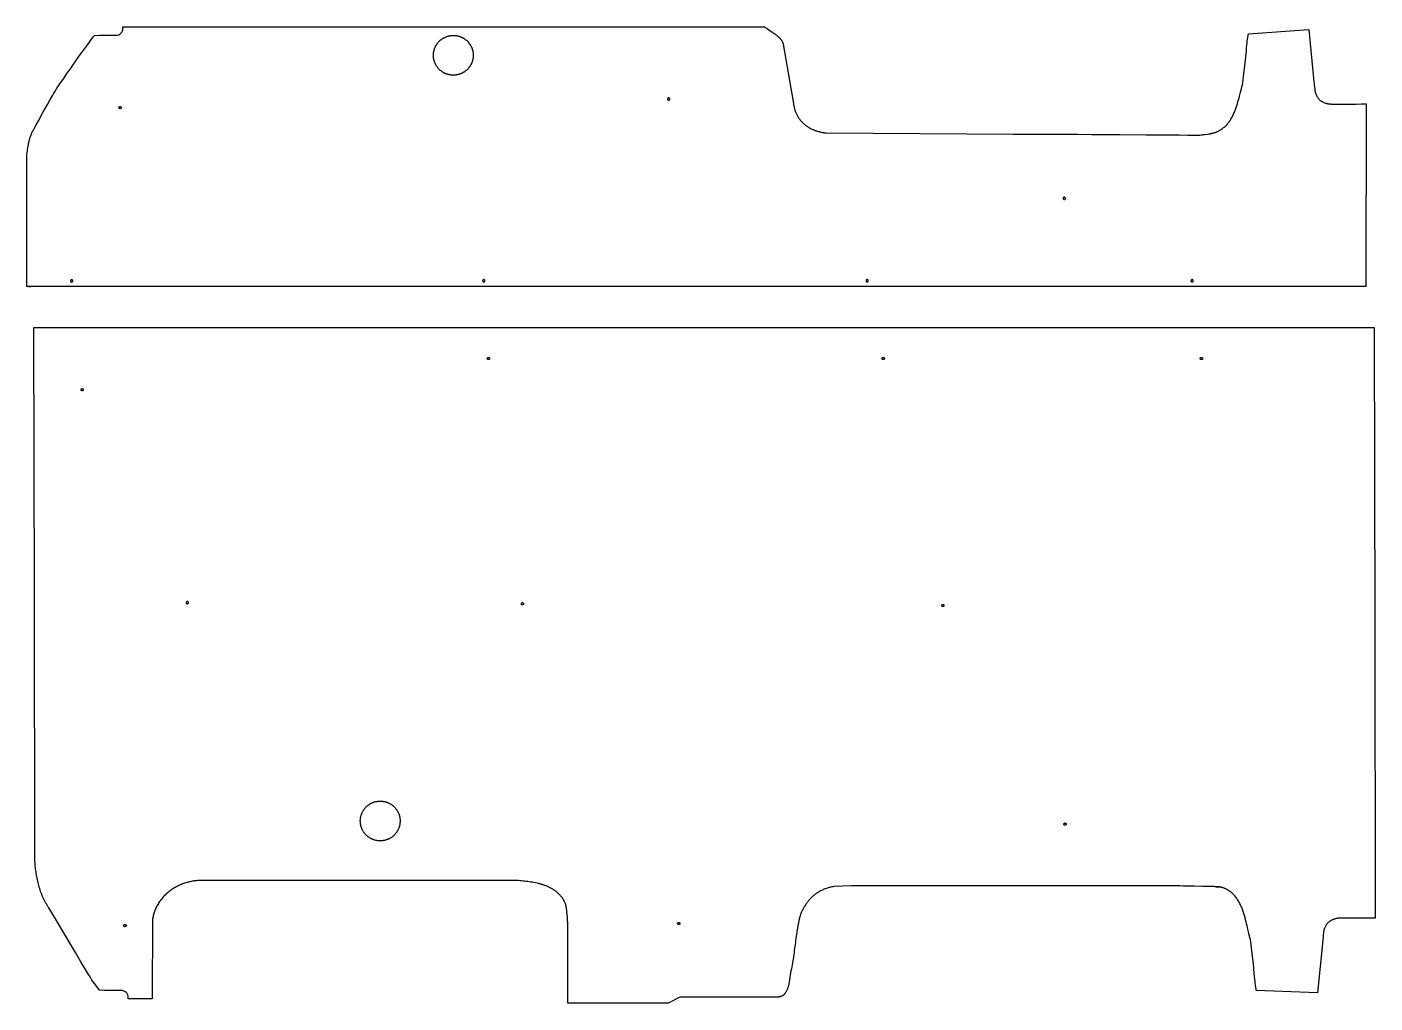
# Model space of a CAD drawing. Extents: x 0 to 7798, y -6966 to 7.
# Drawn here: x 0 to 2373, y -5004 to -3285 of the extents above; entities that cross this region are included whole.
import ezdxf

# ---------------------------------------------------------------- set-up
doc = ezdxf.new("R2010")
doc.units = 0
doc.layers.add('Default_Layer', color=1, linetype='CONTINUOUS')

msp = doc.modelspace()

# ---------------------------------------------------------------- linework, layer by layer
at = {"layer": 'Default_Layer'}
for points in [[(168.8, -3285.2), (1298.6, -3285.2), (1299.7, -3286), (1300.9, -3286.9), (1302.1, -3287.7), (1303.3, -3288.6), (1305.9, -3290.3), (1308.5, -3292), (1311.2, -3293.8), (1312.5, -3294.6), (1313.8, -3295.5), (1315.2, -3296.5), (1316.5, -3297.4), (1317.7, -3298.4), (1319, -3299.3), (1320.2, -3300.3), (1321.4, -3301.3), (1322.6, -3302.4), (1323.7, -3303.4), (1324.7, -3304.5), (1325.2, -3305.1), (1325.7, -3305.7), (1326.2, -3306.2), (1326.7, -3306.8), (1327.1, -3307.4), (1327.6, -3308), (1328, -3308.6), (1328.4, -3309.2), (1328.8, -3309.8), (1329.1, -3310.5), (1329.5, -3311.1), (1329.8, -3311.7), (1330.1, -3312.4), (1330.4, -3313.1), (1330.7, -3313.7), (1330.9, -3314.4), (1331.1, -3315.1), (1331.3, -3315.8), (1331.5, -3316.6), (1331.6, -3317.3), (1331.8, -3318), (1331.9, -3318.8), (1340.1, -3365.9), (1349.4, -3419.9), (1349.6, -3421.5), (1349.8, -3423), (1350.1, -3424.3), (1350.3, -3425.6), (1350.6, -3427), (1350.9, -3428.3), (1351.3, -3429.7), (1351.7, -3431), (1352.1, -3432.2), (1352.5, -3433.5), (1352.9, -3434.7), (1353.4, -3435.9), (1353.9, -3437.2), (1354.5, -3438.4), (1355, -3439.5), (1355.6, -3440.7), (1356.2, -3441.8), (1356.9, -3442.9), (1357.5, -3444), (1358.2, -3445.1), (1358.9, -3446.1), (1359.6, -3447.1), (1360.4, -3448.1), (1361.1, -3449.1), (1361.9, -3450.1), (1362.7, -3451), (1363.5, -3451.9), (1364.4, -3452.8), (1365.3, -3453.7), (1366.2, -3454.6), (1367.1, -3455.4), (1368, -3456.2), (1369, -3457), (1369.9, -3457.8), (1370.9, -3458.6), (1371.9, -3459.3), (1373, -3460), (1374, -3460.7), (1375.1, -3461.4), (1376.1, -3462.1), (1377.2, -3462.7), (1378.3, -3463.3), (1379.4, -3463.9), (1380.5, -3464.5), (1381.7, -3465), (1382.8, -3465.5), (1384, -3466), (1385.1, -3466.5), (1386.3, -3467), (1387.5, -3467.4), (1388.8, -3467.9), (1390, -3468.3), (1391.3, -3468.7), (1392.5, -3469.1), (1393.8, -3469.4), (1395, -3469.7), (1396.6, -3470.1), (1398.2, -3470.5), (1399.7, -3470.8), (1401.3, -3471.1), (1402.6, -3471.3), (1404, -3471.5), (1405.3, -3471.7), (1406.6, -3471.8), (1406.6, -3471.8), (1736.1, -3473.8), (1756, -3473.8), (1777.6, -3473.8), (1800.6, -3473.9), (1824.6, -3474.1), (1849.3, -3474.2), (1874.2, -3474.4), (1923.7, -3474.7), (1970.3, -3475.1), (2011.1, -3475.4), (2028.5, -3475.4), (2043.4, -3475.5), (2055.5, -3475.5), (2060.4, -3475.5), (2064.4, -3475.5), (2066.7, -3475.3), (2069, -3475), (2071.3, -3474.7), (2073.6, -3474.4), (2078.1, -3473.8), (2080.4, -3473.5), (2082.7, -3473.2), (2083.6, -3473), (2084.6, -3472.8), (2085.5, -3472.6), (2086.5, -3472.4), (2087.4, -3472.2), (2088.3, -3471.9), (2089.2, -3471.7), (2090, -3471.4), (2090.9, -3471.1), (2091.8, -3470.8), (2092.6, -3470.5), (2093.4, -3470.2), (2094.3, -3469.9), (2095.1, -3469.5), (2095.9, -3469.2), (2096.7, -3468.8), (2097.4, -3468.4), (2098.2, -3468), (2098.9, -3467.6), (2099.7, -3467.2), (2101.1, -3466.3), (2102.6, -3465.4), (2103.9, -3464.5), (2105.3, -3463.5), (2106.5, -3462.5), (2107.8, -3461.4), (2109, -3460.3), (2110.2, -3459.1), (2111.3, -3458), (2112.4, -3456.8), (2113.5, -3455.5), (2114.5, -3454.2), (2115.5, -3452.9), (2116.5, -3451.6), (2117.5, -3450.2), (2118.4, -3448.8), (2119.3, -3447.4), (2120.1, -3446), (2121, -3444.5), (2121.8, -3443), (2122.5, -3441.5), (2123.3, -3440), (2124, -3438.4), (2124.7, -3436.9), (2125.4, -3435.3), (2126.1, -3433.7), (2126.7, -3432.1), (2127.3, -3430.4), (2128, -3428.8), (2128.5, -3427.1), (2129.1, -3425.5), (2129.7, -3423.8), (2130.2, -3422.1), (2130.7, -3420.5), (2131.7, -3417.1), (2132.7, -3413.7), (2133.6, -3410.3), (2134.5, -3406.9), (2136.2, -3400.2), (2137.9, -3393.6), (2138.7, -3390.4), (2139.6, -3387.3), (2139.6, -3387.3), (2139.7, -3387.3), (2140.2, -3383), (2141.5, -3372.7), (2144.6, -3348.3), (2145.1, -3343.3), (2145.5, -3338), (2146.5, -3327.2), (2146.9, -3322.1), (2147.4, -3317.5), (2147.8, -3313.4), (2148.1, -3310), (2148.6, -3306.8), (2149, -3303.6), (2149.5, -3300.3), (2150.1, -3297.1), (2256.5, -3289.7), (2265.4, -3381.9), (2265.7, -3384.2), (2265.9, -3386.8), (2266.5, -3392.1), (2266.7, -3394.5), (2267, -3396.6), (2267.2, -3398.3), (2267.3, -3399), (2267.4, -3399.4), (2267.6, -3400.3), (2267.9, -3401), (2268.2, -3401.8), (2268.6, -3402.6), (2269.2, -3404.1), (2269.6, -3404.9), (2269.9, -3405.7), (2270.3, -3406.6), (2270.7, -3407.4), (2271.2, -3408.3), (2271.7, -3409.1), (2272.2, -3409.8), (2272.7, -3410.6), (2273.3, -3411.3), (2273.9, -3412), (2274.6, -3412.7), (2275.2, -3413.3), (2275.9, -3413.9), (2276.6, -3414.5), (2277.4, -3415.1), (2278.1, -3415.6), (2278.9, -3416.1), (2279.7, -3416.6), (2280.5, -3417), (2281.3, -3417.5), (2282.1, -3417.9), (2283, -3418.2), (2283.8, -3418.6), (2284.7, -3418.9), (2285.6, -3419.2), (2286.4, -3419.5), (2287.3, -3419.7), (2288.2, -3419.9), (2289.1, -3420.1), (2290, -3420.3), (2290.8, -3420.5), (2291.7, -3420.6), (2292.6, -3420.7), (2293.4, -3420.8), (2294.4, -3420.8), (2295.5, -3420.9), (2298.1, -3421), (2301.1, -3421.1), (2304.5, -3421.1), (2308.2, -3421.1), (2312.2, -3421.1), (2321, -3421.1), (2330.3, -3421), (2339.8, -3420.9), (2349, -3420.8), (2357.6, -3420.8), (2357, -3742.4), (1883.6, -3742.4), (1410.3, -3742.4), (936.9, -3742.4), (463.5, -3742.4), (0, -3742.4), (0, -3730.4), (0, -3509.5), (0.4, -3506.7), (0.7, -3503.8), (1.1, -3500.9), (1.5, -3498), (2, -3495.1), (2.5, -3492.3), (2.8, -3490.8), (3.1, -3489.4), (3.4, -3488), (3.8, -3486.6), (4.1, -3485.1), (4.5, -3483.7), (4.9, -3482.3), (5.3, -3480.9), (5.7, -3479.5), (6.2, -3478.2), (6.6, -3476.8), (7.2, -3475.4), (7.7, -3474.1), (8.2, -3472.7), (8.8, -3471.4), (9.4, -3470.1), (10.1, -3468.8), (10.8, -3467.5), (11.5, -3466.2), (12.2, -3464.9), (16.2, -3457.7), (20.2, -3450.5), (28.1, -3436), (32.1, -3428.7), (36, -3421.5), (40.1, -3414.3), (44.1, -3407.1), (45.3, -3405.1), (46.7, -3402.8), (48.3, -3400.3), (50.1, -3397.4), (52.2, -3394.3), (54.4, -3390.9), (56.8, -3387.4), (59.3, -3383.7), (64.7, -3375.7), (70.4, -3367.4), (76.4, -3358.8), (82.5, -3350.1), (88.6, -3341.5), (94.5, -3333.2), (100.1, -3325.4), (105.2, -3318.2), (109.8, -3311.9), (113.6, -3306.7), (116.6, -3302.7), (117.7, -3301.2), (118.6, -3300.1), (127.4, -3299.8), (159.2, -3299.6, 0.414214), (168.8, -3285.2)], [(166, -3427.2, -0.414214), (164, -3429.2, -0.414214), (162, -3427.2, -0.414214), (164, -3425.2, -0.414214), (166, -3427.2)], [(198, -4996.6), (178, -4996.6, 0.414214), (168.3, -4982.2), (136.6, -4981.9), (127.8, -4981.6), (126.9, -4980.5), (125.8, -4979.1), (122.8, -4975.1), (118.9, -4969.8), (114.4, -4963.5), (112.4, -4960.4), (109.8, -4956.2), (106.7, -4951), (103.2, -4945.1), (94.9, -4931.2), (85.4, -4915.3), (65.2, -4881.3), (55.5, -4864.8), (46.6, -4849.9), (38.5, -4836.3), (37.7, -4835.2), (37, -4834.1), (36.2, -4832.9), (35.5, -4831.8), (34.8, -4830.6), (34.1, -4829.5), (33.4, -4828.3), (32.8, -4827.1), (32.1, -4826), (31.5, -4824.8), (30.9, -4823.6), (30.3, -4822.4), (29.1, -4820), (28, -4817.5), (26.9, -4815.1), (25.9, -4812.6), (25, -4810.1), (24.1, -4807.6), (23.2, -4805), (22.4, -4802.5), (21.6, -4799.9), (20.9, -4797.3), (20.2, -4794.7), (19.5, -4792.1), (18.9, -4789.5), (18.4, -4786.8), (17.8, -4784.2), (17.3, -4781.5), (16.9, -4778.9), (16.4, -4776.2), (16, -4773.5), (15.7, -4770.9), (15.3, -4768.2), (15, -4765.5), (14.7, -4762.9), (14.5, -4760.2), (14.2, -4757.5), (14, -4754.9), (13.2, -4284.6), (12.3, -3814.4), (484.2, -3814.4), (956.1, -3814.4), (1428, -3814.4), (1899.9, -3814.4), (2371.7, -3814.4), (2372.4, -4334.7), (2373, -4854.8), (2364.4, -4854.7), (2355.2, -4854.6), (2345.7, -4854.6), (2336.4, -4854.5), (2327.7, -4854.4), (2323.6, -4854.4), (2319.9, -4854.4), (2316.5, -4854.5), (2313.5, -4854.5), (2310.9, -4854.6), (2309.8, -4854.7), (2308.9, -4854.8), (2308, -4854.8), (2307.1, -4854.9), (2306.3, -4855.1), (2305.4, -4855.2), (2304.5, -4855.4), (2303.6, -4855.6), (2302.8, -4855.8), (2301.9, -4856.1), (2301, -4856.3), (2300.1, -4856.6), (2299.3, -4857), (2298.4, -4857.3), (2297.6, -4857.7), (2296.8, -4858.1), (2295.9, -4858.5), (2295.1, -4859), (2294.3, -4859.4), (2293.6, -4859.9), (2292.8, -4860.5), (2292.1, -4861), (2291.4, -4861.6), (2290.7, -4862.2), (2290, -4862.9), (2289.4, -4863.5), (2288.8, -4864.2), (2288.2, -4864.9), (2287.6, -4865.7), (2287.1, -4866.5), (2286.6, -4867.3), (2286.2, -4868.1), (2285.7, -4869), (2285.4, -4869.9), (2285, -4870.6), (2284.7, -4871.4), (2284, -4872.9), (2283.7, -4873.7), (2283.4, -4874.5), (2283.1, -4875.3), (2282.9, -4876.1), (2282.8, -4876.6), (2282.6, -4877.2), (2282.4, -4878.9), (2282.2, -4881.1), (2281.9, -4883.5), (2281.4, -4888.7), (2281.1, -4891.3), (2280.9, -4893.6), (2271.9, -4985.8), (2164, -4982.2), (2163.5, -4979), (2163, -4975.8), (2162.5, -4972.5), (2162.1, -4969.3), (2161.7, -4966), (2161.3, -4961.9), (2160.9, -4957.2), (2160.4, -4952.1), (2159.5, -4941.3), (2159, -4936), (2158.6, -4931.1), (2155.5, -4906.7), (2154.2, -4896.3), (2153.6, -4892), (2153.6, -4892), (2153.5, -4892), (2152.7, -4888.9), (2151.9, -4885.6), (2151.1, -4882.3), (2150.3, -4878.8), (2148.6, -4871.8), (2147.8, -4868.2), (2146.9, -4864.6), (2146.1, -4861), (2145.1, -4857.3), (2144.1, -4853.7), (2143.6, -4851.9), (2143.1, -4850.1), (2142.5, -4848.3), (2142, -4846.5), (2141.4, -4844.7), (2140.8, -4843), (2140.2, -4841.2), (2139.5, -4839.5), (2138.9, -4837.7), (2138.2, -4836), (2137.5, -4834.4), (2136.8, -4832.7), (2136, -4831), (2135.2, -4829.4), (2134.4, -4827.8), (2133.6, -4826.3), (2132.7, -4824.7), (2131.8, -4823.2), (2130.9, -4821.7), (2129.9, -4820.3), (2128.9, -4818.9), (2127.9, -4817.5), (2126.8, -4816.1), (2125.7, -4814.8), (2124.5, -4813.6), (2123.4, -4812.3), (2122.1, -4811.2), (2121.5, -4810.6), (2120.9, -4810), (2120.2, -4809.5), (2119.6, -4808.9), (2118.9, -4808.4), (2118.2, -4807.9), (2117.6, -4807.4), (2116.9, -4806.9), (2116.2, -4806.4), (2115.4, -4805.9), (2114.7, -4805.5), (2114, -4805), (2113.2, -4804.6), (2112.4, -4804.2), (2111.7, -4803.8), (2110.9, -4803.4), (2110.1, -4803), (2109.3, -4802.7), (2108.4, -4802.3), (2107.6, -4802), (2106.8, -4801.7), (2105.9, -4801.4), (2105, -4801.1), (2104.1, -4800.8), (2103.2, -4800.6), (2102.3, -4800.3), (2101.4, -4800.1), (2100.5, -4799.9), (2099.5, -4799.7), (2098.5, -4799.5), (2097.5, -4799.4), (2096.5, -4799.3), (2095.4, -4799.3), (2094.3, -4799.2), (2092, -4799.2), (2089.9, -4799.1), (2087.8, -4799.1), (2085.7, -4799.1), (2083.6, -4799.1), (2081.7, -4799.1), (2079.8, -4799), (2078.9, -4799), (2078, -4798.9), (2073.9, -4798.9), (2069.7, -4798.8), (2054.4, -4798.4), (2041.8, -4798.1), (2035.4, -4798), (2029.1, -4797.9), (2021.7, -4797.8), (2014.2, -4797.7), (2014.1, -4797.7), (1759.7, -4797.7), (1451.5, -4797.7), (1419.9, -4799.1), (1418.3, -4799.4), (1416.6, -4799.7), (1415, -4800), (1413.4, -4800.4), (1411.9, -4800.8), (1410.3, -4801.2), (1408.8, -4801.7), (1407.3, -4802.2), (1405.8, -4802.7), (1404.3, -4803.2), (1402.8, -4803.8), (1401.4, -4804.5), (1399.9, -4805.1), (1398.5, -4805.8), (1397.1, -4806.5), (1395.8, -4807.2), (1394.4, -4808), (1393.1, -4808.8), (1391.8, -4809.6), (1390.5, -4810.5), (1389.2, -4811.4), (1388, -4812.3), (1386.7, -4813.2), (1385.5, -4814.2), (1384.4, -4815.1), (1383.2, -4816.1), (1382.1, -4817.2), (1380.9, -4818.2), (1379.9, -4819.3), (1378.8, -4820.4), (1377.7, -4821.5), (1376.7, -4822.7), (1375.7, -4823.8), (1374.7, -4825), (1373.8, -4826.2), (1372.8, -4827.5), (1371.9, -4828.7), (1371, -4830), (1370.2, -4831.3), (1369.4, -4832.6), (1368.5, -4833.9), (1367.8, -4835.2), (1367, -4836.6), (1366.3, -4838), (1365.6, -4839.3), (1364.9, -4840.8), (1364.2, -4842.2), (1363.6, -4843.6), (1363, -4845.1), (1362.4, -4846.5), (1361.9, -4848), (1361.3, -4849.5), (1360.8, -4851), (1360.4, -4852.5), (1359.9, -4854), (1359.5, -4855.6), (1359.1, -4857.1), (1358.8, -4858.7), (1358.5, -4860.2), (1358.2, -4861.8), (1357.9, -4863.4), (1357.6, -4865), (1357.4, -4866.6), (1357.2, -4868.2), (1353.4, -4890.4), (1353, -4894), (1352.6, -4897.5), (1352.1, -4901.1), (1351.7, -4904.7), (1351.2, -4908.2), (1350.7, -4911.8), (1350.2, -4915.4), (1349.7, -4918.9), (1349.2, -4922.5), (1348.6, -4926), (1348, -4929.6), (1347.5, -4933.1), (1346.9, -4936.6), (1346.2, -4940.2), (1345.6, -4943.7), (1344.9, -4947.2), (1342.4, -4962.3), (1342.1, -4964.5), (1341.8, -4966.8), (1341.6, -4968), (1341.3, -4969.2), (1341.1, -4970.5), (1340.8, -4971.7), (1340.5, -4973), (1340.2, -4974.2), (1339.9, -4975.5), (1339.5, -4976.7), (1339.1, -4978), (1338.6, -4979.2), (1338.2, -4980.4), (1337.6, -4981.5), (1337.1, -4982.7), (1336.5, -4983.8), (1335.9, -4984.9), (1335.5, -4985.4), (1335.2, -4985.9), (1334.8, -4986.4), (1334.4, -4986.9), (1334.1, -4987.4), (1333.7, -4987.9), (1333.3, -4988.3), (1332.8, -4988.8), (1332.4, -4989.2), (1332, -4989.6), (1331.5, -4990), (1331, -4990.4), (1330.5, -4990.7), (1330, -4991.1), (1329.5, -4991.4), (1329, -4991.7), (1328.4, -4992), (1327.9, -4992.2), (1327.3, -4992.5), (1326.7, -4992.7), (1326.1, -4992.9), (1325.5, -4993.1), (1324.8, -4993.3), (1324.2, -4993.4), (1323.5, -4993.5), (1322.8, -4993.6), (1149.3, -4993.6), (1128.9, -5004.1), (952.2, -5004.1), (952.2, -4911.1), (952.2, -4864.3), (952, -4862.9), (951.9, -4861.5), (951.7, -4860.1), (951.6, -4858.7), (951.3, -4855.9), (951.2, -4853.1), (950.8, -4847.4), (950.6, -4844.6), (950.5, -4843.2), (950.4, -4841.8), (950.2, -4840.4), (950, -4839), (949.8, -4837.7), (949.6, -4836.3), (949.3, -4834.9), (949, -4833.6), (948.7, -4832.2), (948.3, -4830.9), (947.9, -4829.6), (947.4, -4828.2), (946.9, -4826.9), (946.4, -4825.7), (945.8, -4824.4), (945.1, -4823.1), (944.7, -4822.5), (944.3, -4821.9), (944, -4821.3), (943.5, -4820.7), (942.7, -4819.5), (941.9, -4818.4), (941, -4817.3), (940.1, -4816.2), (939.2, -4815.1), (938.3, -4814.1), (937.4, -4813.1), (936.4, -4812.1), (935.4, -4811.2), (934.4, -4810.3), (933.4, -4809.4), (932.3, -4808.5), (931.3, -4807.7), (930.2, -4806.9), (929.1, -4806.1), (928, -4805.3), (926.9, -4804.6), (925.8, -4803.8), (924.6, -4803.1), (923.4, -4802.5), (922.3, -4801.8), (921.1, -4801.2), (919.9, -4800.6), (918.7, -4800), (917.4, -4799.4), (916.2, -4798.9), (914.9, -4798.3), (913.7, -4797.8), (912.4, -4797.3), (911.1, -4796.8), (909.8, -4796.4), (908.5, -4795.9), (907.2, -4795.5), (905.9, -4795.1), (904.6, -4794.7), (903.3, -4794.3), (901.9, -4794), (900.6, -4793.6), (897.9, -4793), (895.2, -4792.4), (892.5, -4791.8), (889.7, -4791.4), (887, -4790.9), (884.2, -4790.5), (881.5, -4790.1), (878.7, -4789.8), (876, -4789.5), (873.3, -4789.2), (870.6, -4788.9), (867.9, -4788.7), (865.2, -4788.5), (865.2, -4788.5), (312.1, -4788.3), (310.2, -4788.2), (308.2, -4788.2), (306.3, -4788.2), (304.3, -4788.2), (302.4, -4788.3), (300.4, -4788.4), (298.5, -4788.6), (296.5, -4788.8), (294.6, -4789), (292.7, -4789.3), (290.7, -4789.7), (288.8, -4790), (286.9, -4790.4), (285, -4790.9), (283.1, -4791.4), (281.3, -4791.9), (279.4, -4792.4), (277.5, -4793), (275.7, -4793.7), (273.9, -4794.4), (272.1, -4795.1), (270.3, -4795.8), (268.5, -4796.6), (266.8, -4797.4), (265, -4798.3), (263.3, -4799.2), (261.6, -4800.1), (259.9, -4801), (258.3, -4802), (256.7, -4803.1), (255, -4804.1), (253.5, -4805.2), (251.9, -4806.4), (250.4, -4807.5), (248.9, -4808.7), (247.4, -4809.9), (246, -4811.2), (244.6, -4812.5), (243.2, -4813.8), (241.8, -4815.2), (240.5, -4816.5), (239.2, -4818), (238, -4819.4), (236.8, -4820.9), (235.6, -4822.4), (234.5, -4823.9), (233.4, -4825.5), (232.3, -4827.1), (231.3, -4828.7), (230.3, -4830.3), (229.3, -4832), (228.4, -4833.7), (227.6, -4835.4), (226.8, -4837.2), (226, -4838.9), (225.3, -4840.7), (224.6, -4842.6), (224, -4844.4), (223.4, -4846.3), (222.8, -4848.2), (222.4, -4850.1), (221.9, -4852.1), (221.6, -4854), (221.2, -4856), (220.3, -4996.6), (198, -4996.6)]]:
    msp.add_lwpolyline(points, format="xyb", close=True, dxfattribs=at)
for points in [[(785.5, -3335.1), (785.5, -3336), (785.5, -3336.9), (785.4, -3337.8), (785.3, -3338.7), (785.2, -3339.6), (785.1, -3340.5), (785, -3341.3), (784.8, -3342.2), (784.6, -3343), (784.4, -3343.9), (784.2, -3344.7), (783.9, -3345.5), (783.7, -3346.4), (783.4, -3347.2), (783.1, -3348), (782.8, -3348.8), (782.4, -3349.5), (782.1, -3350.3), (781.7, -3351.1), (781.3, -3351.8), (780.9, -3352.6), (780.4, -3353.3), (780, -3354), (779.5, -3354.7), (779, -3355.4), (778.5, -3356.1), (778, -3356.7), (777.5, -3357.4), (777, -3358), (776.4, -3358.7), (775.8, -3359.3), (775.3, -3359.9), (774.7, -3360.5), (774, -3361), (773.4, -3361.6), (772.8, -3362.1), (772.1, -3362.7), (771.4, -3363.2), (770.8, -3363.7), (770.1, -3364.2), (769.4, -3364.6), (768.7, -3365.1), (767.9, -3365.5), (767.2, -3365.9), (766.4, -3366.3), (765.7, -3366.7), (764.9, -3367), (764.1, -3367.4), (763.3, -3367.7), (762.5, -3368), (761.7, -3368.3), (760.9, -3368.6), (760.1, -3368.8), (759.2, -3369), (758.4, -3369.2), (757.6, -3369.4), (756.7, -3369.6), (755.8, -3369.7), (755, -3369.9), (754.1, -3370), (753.2, -3370), (752.3, -3370.1), (751.4, -3370.1), (750.5, -3370.1), (749.6, -3370.1), (748.7, -3370.1), (747.8, -3370), (746.9, -3370), (746, -3369.9), (745.2, -3369.7), (744.3, -3369.6), (743.4, -3369.4), (742.6, -3369.2), (741.8, -3369), (740.9, -3368.8), (740.1, -3368.6), (739.3, -3368.3), (738.5, -3368), (737.7, -3367.7), (736.9, -3367.4), (736.1, -3367), (735.3, -3366.7), (734.6, -3366.3), (733.8, -3365.9), (733.1, -3365.5), (732.4, -3365.1), (731.6, -3364.6), (730.9, -3364.2), (730.2, -3363.7), (729.6, -3363.2), (728.9, -3362.7), (728.2, -3362.1), (727.6, -3361.6), (727, -3361), (726.4, -3360.5), (725.8, -3359.9), (725.2, -3359.3), (724.6, -3358.7), (724, -3358), (723.5, -3357.4), (723, -3356.7), (722.5, -3356.1), (722, -3355.4), (721.5, -3354.7), (721, -3354), (720.6, -3353.3), (720.1, -3352.6), (719.7, -3351.8), (719.3, -3351.1), (719, -3350.3), (718.6, -3349.5), (718.3, -3348.8), (717.9, -3348), (717.6, -3347.2), (717.3, -3346.4), (717.1, -3345.5), (716.8, -3344.7), (716.6, -3343.9), (716.4, -3343), (716.2, -3342.2), (716, -3341.3), (715.9, -3340.5), (715.8, -3339.6), (715.7, -3338.7), (715.6, -3337.8), (715.5, -3336.9), (715.5, -3336), (715.5, -3335.1), (715.5, -3334.2), (715.5, -3333.3), (715.6, -3332.4), (715.7, -3331.6), (715.8, -3330.7), (715.9, -3329.8), (716, -3328.9), (716.2, -3328.1), (716.4, -3327.2), (716.6, -3326.4), (716.8, -3325.6), (717.1, -3324.7), (717.3, -3323.9), (717.6, -3323.1), (717.9, -3322.3), (718.3, -3321.5), (718.6, -3320.7), (719, -3320), (719.3, -3319.2), (719.7, -3318.5), (720.1, -3317.7), (720.6, -3317), (721, -3316.3), (721.5, -3315.6), (722, -3314.9), (722.5, -3314.2), (723, -3313.5), (723.5, -3312.9), (724, -3312.2), (724.6, -3311.6), (725.2, -3311), (725.8, -3310.4), (726.4, -3309.8), (727, -3309.2), (727.6, -3308.7), (728.2, -3308.1), (728.9, -3307.6), (729.6, -3307.1), (730.2, -3306.6), (730.9, -3306.1), (731.6, -3305.7), (732.4, -3305.2), (733.1, -3304.8), (733.8, -3304.4), (734.6, -3304), (735.3, -3303.6), (736.1, -3303.2), (736.9, -3302.9), (737.7, -3302.6), (738.5, -3302.3), (739.3, -3302), (740.1, -3301.7), (740.9, -3301.5), (741.8, -3301.2), (742.6, -3301), (743.4, -3300.8), (744.3, -3300.7), (745.2, -3300.5), (746, -3300.4), (746.9, -3300.3), (747.8, -3300.2), (748.7, -3300.2), (749.6, -3300.1), (750.5, -3300.1), (751.4, -3300.1), (752.3, -3300.2), (753.2, -3300.2), (754.1, -3300.3), (755, -3300.4), (755.8, -3300.5), (756.7, -3300.7), (757.6, -3300.8), (758.4, -3301), (759.2, -3301.2), (760.1, -3301.5), (760.9, -3301.7), (761.7, -3302), (762.5, -3302.3), (763.3, -3302.6), (764.1, -3302.9), (764.9, -3303.2), (765.7, -3303.6), (766.4, -3304), (767.2, -3304.4), (767.9, -3304.8), (768.7, -3305.2), (769.4, -3305.7), (770.1, -3306.1), (770.8, -3306.6), (771.4, -3307.1), (772.1, -3307.6), (772.8, -3308.1), (773.4, -3308.7), (774, -3309.2), (774.7, -3309.8), (775.3, -3310.4), (775.8, -3311), (776.4, -3311.6), (777, -3312.2), (777.5, -3312.9), (778, -3313.5), (778.5, -3314.2), (779, -3314.9), (779.5, -3315.6), (780, -3316.3), (780.4, -3317), (780.9, -3317.7), (781.3, -3318.5), (781.7, -3319.2), (782.1, -3320), (782.4, -3320.7), (782.8, -3321.5), (783.1, -3322.3), (783.4, -3323.1), (783.7, -3323.9), (783.9, -3324.7), (784.2, -3325.6), (784.4, -3326.4), (784.6, -3327.2), (784.8, -3328.1), (785, -3328.9), (785.1, -3329.8), (785.2, -3330.7), (785.3, -3331.6), (785.4, -3332.4), (785.5, -3333.3), (785.5, -3334.2), (785.5, -3335.1)], [(1127.5, -3412.2), (1127.5, -3412.4), (1127.5, -3412.6), (1127.6, -3412.8), (1127.7, -3413), (1127.7, -3413.2), (1127.8, -3413.3), (1128, -3413.5), (1128.1, -3413.6), (1128.2, -3413.7), (1128.4, -3413.9), (1128.5, -3414), (1128.7, -3414), (1128.9, -3414.1), (1129.1, -3414.2), (1129.3, -3414.2), (1129.5, -3414.2), (1129.7, -3414.2), (1129.9, -3414.2), (1130.1, -3414.1), (1130.3, -3414), (1130.5, -3414), (1130.6, -3413.9), (1130.8, -3413.7), (1130.9, -3413.6), (1131, -3413.5), (1131.2, -3413.3), (1131.3, -3413.2), (1131.3, -3413), (1131.4, -3412.8), (1131.5, -3412.6), (1131.5, -3412.4), (1131.5, -3412.2), (1131.5, -3412), (1131.5, -3411.8), (1131.4, -3411.6), (1131.3, -3411.4), (1131.3, -3411.2), (1131.2, -3411.1), (1131, -3410.9), (1130.9, -3410.8), (1130.8, -3410.7), (1130.6, -3410.5), (1130.5, -3410.4), (1130.3, -3410.4), (1130.1, -3410.3), (1129.9, -3410.2), (1129.7, -3410.2), (1129.5, -3410.2), (1129.3, -3410.2), (1129.1, -3410.2), (1128.9, -3410.3), (1128.7, -3410.4), (1128.5, -3410.4), (1128.4, -3410.5), (1128.2, -3410.7), (1128.1, -3410.8), (1128, -3410.9), (1127.8, -3411.1), (1127.7, -3411.2), (1127.7, -3411.4), (1127.6, -3411.6), (1127.5, -3411.8), (1127.5, -3412), (1127.5, -3412.2)], [(1824, -3587.2), (1824, -3587.4), (1824, -3587.6), (1824.1, -3587.7), (1824.1, -3587.9), (1824.2, -3588.1), (1824.3, -3588.3), (1824.4, -3588.4), (1824.6, -3588.6), (1824.7, -3588.7), (1824.9, -3588.8), (1825, -3588.9), (1825.2, -3589), (1825.4, -3589.1), (1825.6, -3589.1), (1825.8, -3589.1), (1826, -3589.2), (1826.2, -3589.1), (1826.4, -3589.1), (1826.6, -3589.1), (1826.8, -3589), (1826.9, -3588.9), (1827.1, -3588.8), (1827.3, -3588.7), (1827.4, -3588.6), (1827.5, -3588.4), (1827.6, -3588.3), (1827.7, -3588.1), (1827.8, -3587.9), (1827.9, -3587.7), (1827.9, -3587.6), (1828, -3587.4), (1828, -3587.2), (1828, -3586.9), (1827.9, -3586.7), (1827.9, -3586.6), (1827.8, -3586.4), (1827.7, -3586.2), (1827.6, -3586), (1827.5, -3585.9), (1827.4, -3585.7), (1827.3, -3585.6), (1827.1, -3585.5), (1826.9, -3585.4), (1826.8, -3585.3), (1826.6, -3585.2), (1826.4, -3585.2), (1826.2, -3585.2), (1826, -3585.2), (1825.8, -3585.2), (1825.6, -3585.2), (1825.4, -3585.2), (1825.2, -3585.3), (1825, -3585.4), (1824.9, -3585.5), (1824.7, -3585.6), (1824.6, -3585.7), (1824.4, -3585.9), (1824.3, -3586), (1824.2, -3586.2), (1824.1, -3586.4), (1824.1, -3586.6), (1824, -3586.7), (1824, -3586.9), (1824, -3587.2)], [(76.6, -3732.4), (76.6, -3732.6), (76.7, -3732.8), (76.7, -3733), (76.8, -3733.1), (76.9, -3733.3), (77, -3733.5), (77.1, -3733.6), (77.2, -3733.8), (77.4, -3733.9), (77.5, -3734), (77.7, -3734.1), (77.9, -3734.2), (78, -3734.3), (78.2, -3734.3), (78.4, -3734.4), (78.6, -3734.4), (78.8, -3734.4), (79, -3734.3), (79.2, -3734.3), (79.4, -3734.2), (79.6, -3734.1), (79.7, -3734), (79.9, -3733.9), (80, -3733.8), (80.2, -3733.6), (80.3, -3733.5), (80.4, -3733.3), (80.5, -3733.1), (80.5, -3733), (80.6, -3732.8), (80.6, -3732.6), (80.6, -3732.4), (80.6, -3732.2), (80.6, -3732), (80.5, -3731.8), (80.5, -3731.6), (80.4, -3731.4), (80.3, -3731.2), (80.2, -3731.1), (80, -3731), (79.9, -3730.8), (79.7, -3730.7), (79.6, -3730.6), (79.4, -3730.5), (79.2, -3730.5), (79, -3730.4), (78.8, -3730.4), (78.6, -3730.4), (78.4, -3730.4), (78.2, -3730.4), (78, -3730.5), (77.9, -3730.5), (77.7, -3730.6), (77.5, -3730.7), (77.4, -3730.8), (77.2, -3731), (77.1, -3731.1), (77, -3731.2), (76.9, -3731.4), (76.8, -3731.6), (76.7, -3731.8), (76.7, -3732), (76.6, -3732.2), (76.6, -3732.4)], [(802, -3732.2), (802, -3732.4), (802, -3732.6), (802.1, -3732.7), (802.1, -3732.9), (802.2, -3733.1), (802.3, -3733.3), (802.4, -3733.4), (802.6, -3733.6), (802.7, -3733.7), (802.9, -3733.8), (803, -3733.9), (803.2, -3734), (803.4, -3734.1), (803.6, -3734.1), (803.8, -3734.1), (804, -3734.2), (804.2, -3734.1), (804.4, -3734.1), (804.6, -3734.1), (804.8, -3734), (804.9, -3733.9), (805.1, -3733.8), (805.3, -3733.7), (805.4, -3733.6), (805.5, -3733.4), (805.6, -3733.3), (805.7, -3733.1), (805.8, -3732.9), (805.9, -3732.7), (805.9, -3732.6), (806, -3732.4), (806, -3732.2), (806, -3731.9), (805.9, -3731.7), (805.9, -3731.6), (805.8, -3731.4), (805.7, -3731.2), (805.6, -3731), (805.5, -3730.9), (805.4, -3730.7), (805.3, -3730.6), (805.1, -3730.5), (804.9, -3730.4), (804.8, -3730.3), (804.6, -3730.2), (804.4, -3730.2), (804.2, -3730.2), (804, -3730.2), (803.8, -3730.2), (803.6, -3730.2), (803.4, -3730.2), (803.2, -3730.3), (803, -3730.4), (802.9, -3730.5), (802.7, -3730.6), (802.6, -3730.7), (802.4, -3730.9), (802.3, -3731), (802.2, -3731.2), (802.1, -3731.4), (802.1, -3731.6), (802, -3731.7), (802, -3731.9), (802, -3732.2)], [(1477, -3732.2), (1477, -3732.4), (1477, -3732.6), (1477.1, -3732.7), (1477.1, -3732.9), (1477.2, -3733.1), (1477.3, -3733.3), (1477.4, -3733.4), (1477.6, -3733.6), (1477.7, -3733.7), (1477.9, -3733.8), (1478, -3733.9), (1478.2, -3734), (1478.4, -3734.1), (1478.6, -3734.1), (1478.8, -3734.1), (1479, -3734.2), (1479.2, -3734.1), (1479.4, -3734.1), (1479.6, -3734.1), (1479.8, -3734), (1479.9, -3733.9), (1480.1, -3733.8), (1480.3, -3733.7), (1480.4, -3733.6), (1480.5, -3733.4), (1480.6, -3733.3), (1480.7, -3733.1), (1480.8, -3732.9), (1480.9, -3732.7), (1480.9, -3732.6), (1481, -3732.4), (1481, -3732.2), (1481, -3731.9), (1480.9, -3731.7), (1480.9, -3731.6), (1480.8, -3731.4), (1480.7, -3731.2), (1480.6, -3731), (1480.5, -3730.9), (1480.4, -3730.7), (1480.3, -3730.6), (1480.1, -3730.5), (1479.9, -3730.4), (1479.8, -3730.3), (1479.6, -3730.2), (1479.4, -3730.2), (1479.2, -3730.2), (1479, -3730.2), (1478.8, -3730.2), (1478.6, -3730.2), (1478.4, -3730.2), (1478.2, -3730.3), (1478, -3730.4), (1477.9, -3730.5), (1477.7, -3730.6), (1477.6, -3730.7), (1477.4, -3730.9), (1477.3, -3731), (1477.2, -3731.2), (1477.1, -3731.4), (1477.1, -3731.6), (1477, -3731.7), (1477, -3731.9), (1477, -3732.2)], [(2049, -3732.2), (2049, -3732.4), (2049, -3732.6), (2049.1, -3732.7), (2049.1, -3732.9), (2049.2, -3733.1), (2049.3, -3733.3), (2049.4, -3733.4), (2049.6, -3733.6), (2049.7, -3733.7), (2049.9, -3733.8), (2050, -3733.9), (2050.2, -3734), (2050.4, -3734.1), (2050.6, -3734.1), (2050.8, -3734.1), (2051, -3734.2), (2051.2, -3734.1), (2051.4, -3734.1), (2051.6, -3734.1), (2051.8, -3734), (2051.9, -3733.9), (2052.1, -3733.8), (2052.3, -3733.7), (2052.4, -3733.6), (2052.5, -3733.4), (2052.6, -3733.3), (2052.7, -3733.1), (2052.8, -3732.9), (2052.9, -3732.7), (2052.9, -3732.6), (2053, -3732.4), (2053, -3732.2), (2053, -3731.9), (2052.9, -3731.7), (2052.9, -3731.6), (2052.8, -3731.4), (2052.7, -3731.2), (2052.6, -3731), (2052.5, -3730.9), (2052.4, -3730.7), (2052.3, -3730.6), (2052.1, -3730.5), (2051.9, -3730.4), (2051.8, -3730.3), (2051.6, -3730.2), (2051.4, -3730.2), (2051.2, -3730.2), (2051, -3730.2), (2050.8, -3730.2), (2050.6, -3730.2), (2050.4, -3730.2), (2050.2, -3730.3), (2050, -3730.4), (2049.9, -3730.5), (2049.7, -3730.6), (2049.6, -3730.7), (2049.4, -3730.9), (2049.3, -3731), (2049.2, -3731.2), (2049.1, -3731.4), (2049.1, -3731.6), (2049, -3731.7), (2049, -3731.9), (2049, -3732.2)], [(814.2, -3869), (814.2, -3869.2), (814.2, -3869.4), (814.2, -3869.6), (814.1, -3869.8), (814, -3870), (813.9, -3870.2), (813.8, -3870.3), (813.7, -3870.4), (813.5, -3870.6), (813.4, -3870.7), (813.2, -3870.8), (813, -3870.9), (812.8, -3870.9), (812.7, -3871), (812.5, -3871), (812.2, -3871), (812, -3871), (811.8, -3871), (811.7, -3870.9), (811.5, -3870.9), (811.3, -3870.8), (811.1, -3870.7), (811, -3870.6), (810.8, -3870.4), (810.7, -3870.3), (810.6, -3870.2), (810.5, -3870), (810.4, -3869.8), (810.3, -3869.6), (810.3, -3869.4), (810.3, -3869.2), (810.2, -3869), (810.3, -3868.8), (810.3, -3868.6), (810.3, -3868.4), (810.4, -3868.3), (810.5, -3868.1), (810.6, -3867.9), (810.7, -3867.8), (810.8, -3867.6), (811, -3867.5), (811.1, -3867.4), (811.3, -3867.3), (811.5, -3867.2), (811.7, -3867.1), (811.8, -3867.1), (812, -3867), (812.2, -3867), (812.5, -3867), (812.7, -3867.1), (812.8, -3867.1), (813, -3867.2), (813.2, -3867.3), (813.4, -3867.4), (813.5, -3867.5), (813.7, -3867.6), (813.8, -3867.8), (813.9, -3867.9), (814, -3868.1), (814.1, -3868.3), (814.2, -3868.4), (814.2, -3868.6), (814.2, -3868.8), (814.2, -3869)], [(1509.2, -3869), (1509.2, -3869.2), (1509.2, -3869.4), (1509.2, -3869.6), (1509.1, -3869.8), (1509, -3870), (1508.9, -3870.2), (1508.8, -3870.3), (1508.7, -3870.4), (1508.5, -3870.6), (1508.4, -3870.7), (1508.2, -3870.8), (1508, -3870.9), (1507.8, -3870.9), (1507.7, -3871), (1507.5, -3871), (1507.2, -3871), (1507, -3871), (1506.8, -3871), (1506.7, -3870.9), (1506.5, -3870.9), (1506.3, -3870.8), (1506.1, -3870.7), (1506, -3870.6), (1505.8, -3870.4), (1505.7, -3870.3), (1505.6, -3870.2), (1505.5, -3870), (1505.4, -3869.8), (1505.3, -3869.6), (1505.3, -3869.4), (1505.3, -3869.2), (1505.2, -3869), (1505.3, -3868.8), (1505.3, -3868.6), (1505.3, -3868.4), (1505.4, -3868.3), (1505.5, -3868.1), (1505.6, -3867.9), (1505.7, -3867.8), (1505.8, -3867.6), (1506, -3867.5), (1506.1, -3867.4), (1506.3, -3867.3), (1506.5, -3867.2), (1506.7, -3867.1), (1506.8, -3867.1), (1507, -3867), (1507.2, -3867), (1507.5, -3867), (1507.7, -3867.1), (1507.8, -3867.1), (1508, -3867.2), (1508.2, -3867.3), (1508.4, -3867.4), (1508.5, -3867.5), (1508.7, -3867.6), (1508.8, -3867.8), (1508.9, -3867.9), (1509, -3868.1), (1509.1, -3868.3), (1509.2, -3868.4), (1509.2, -3868.6), (1509.2, -3868.8), (1509.2, -3869)], [(2069.2, -3869), (2069.2, -3869.2), (2069.2, -3869.4), (2069.2, -3869.6), (2069.1, -3869.8), (2069, -3870), (2068.9, -3870.2), (2068.8, -3870.3), (2068.7, -3870.4), (2068.5, -3870.6), (2068.4, -3870.7), (2068.2, -3870.8), (2068, -3870.9), (2067.8, -3870.9), (2067.7, -3871), (2067.5, -3871), (2067.2, -3871), (2067, -3871), (2066.8, -3871), (2066.7, -3870.9), (2066.5, -3870.9), (2066.3, -3870.8), (2066.1, -3870.7), (2066, -3870.6), (2065.8, -3870.4), (2065.7, -3870.3), (2065.6, -3870.2), (2065.5, -3870), (2065.4, -3869.8), (2065.3, -3869.6), (2065.3, -3869.4), (2065.3, -3869.2), (2065.2, -3869), (2065.3, -3868.8), (2065.3, -3868.6), (2065.3, -3868.4), (2065.4, -3868.3), (2065.5, -3868.1), (2065.6, -3867.9), (2065.7, -3867.8), (2065.8, -3867.6), (2066, -3867.5), (2066.1, -3867.4), (2066.3, -3867.3), (2066.5, -3867.2), (2066.7, -3867.1), (2066.8, -3867.1), (2067, -3867), (2067.2, -3867), (2067.5, -3867), (2067.7, -3867.1), (2067.8, -3867.1), (2068, -3867.2), (2068.2, -3867.3), (2068.4, -3867.4), (2068.5, -3867.5), (2068.7, -3867.6), (2068.8, -3867.8), (2068.9, -3867.9), (2069, -3868.1), (2069.1, -3868.3), (2069.2, -3868.4), (2069.2, -3868.6), (2069.2, -3868.8), (2069.2, -3869)], [(99.2, -3924), (99.2, -3924.2), (99.2, -3924.4), (99.2, -3924.6), (99.1, -3924.8), (99, -3925), (98.9, -3925.2), (98.8, -3925.3), (98.7, -3925.4), (98.5, -3925.6), (98.4, -3925.7), (98.2, -3925.8), (98, -3925.9), (97.8, -3925.9), (97.7, -3926), (97.5, -3926), (97.2, -3926), (97, -3926), (96.8, -3926), (96.7, -3925.9), (96.5, -3925.9), (96.3, -3925.8), (96.1, -3925.7), (96, -3925.6), (95.8, -3925.4), (95.7, -3925.3), (95.6, -3925.2), (95.5, -3925), (95.4, -3924.8), (95.3, -3924.6), (95.3, -3924.4), (95.3, -3924.2), (95.2, -3924), (95.3, -3923.8), (95.3, -3923.6), (95.3, -3923.4), (95.4, -3923.3), (95.5, -3923.1), (95.6, -3922.9), (95.7, -3922.8), (95.8, -3922.6), (96, -3922.5), (96.1, -3922.4), (96.3, -3922.3), (96.5, -3922.2), (96.7, -3922.1), (96.8, -3922.1), (97, -3922), (97.2, -3922), (97.5, -3922), (97.7, -3922.1), (97.8, -3922.1), (98, -3922.2), (98.2, -3922.3), (98.4, -3922.4), (98.5, -3922.5), (98.7, -3922.6), (98.8, -3922.8), (98.9, -3922.9), (99, -3923.1), (99.1, -3923.3), (99.2, -3923.4), (99.2, -3923.6), (99.2, -3923.8), (99.2, -3924)], [(284.2, -4299), (284.2, -4298.8), (284.2, -4298.6), (284.2, -4298.4), (284.1, -4298.3), (284, -4298.1), (283.9, -4297.9), (283.8, -4297.8), (283.7, -4297.6), (283.5, -4297.5), (283.4, -4297.4), (283.2, -4297.3), (283, -4297.2), (282.8, -4297.1), (282.7, -4297.1), (282.5, -4297), (282.2, -4297), (282, -4297), (281.8, -4297.1), (281.7, -4297.1), (281.5, -4297.2), (281.3, -4297.3), (281.1, -4297.4), (281, -4297.5), (280.8, -4297.6), (280.7, -4297.8), (280.6, -4297.9), (280.5, -4298.1), (280.4, -4298.3), (280.3, -4298.4), (280.3, -4298.6), (280.3, -4298.8), (280.2, -4299), (280.3, -4299.2), (280.3, -4299.4), (280.3, -4299.6), (280.4, -4299.8), (280.5, -4300), (280.6, -4300.2), (280.7, -4300.3), (280.8, -4300.4), (281, -4300.6), (281.1, -4300.7), (281.3, -4300.8), (281.5, -4300.9), (281.7, -4300.9), (281.8, -4301), (282, -4301), (282.2, -4301), (282.5, -4301), (282.7, -4301), (282.8, -4300.9), (283, -4300.9), (283.2, -4300.8), (283.4, -4300.7), (283.5, -4300.6), (283.7, -4300.4), (283.8, -4300.3), (283.9, -4300.2), (284, -4300), (284.1, -4299.8), (284.2, -4299.6), (284.2, -4299.4), (284.2, -4299.2), (284.2, -4299)], [(874.2, -4301), (874.2, -4301.2), (874.2, -4301.4), (874.2, -4301.6), (874.1, -4301.8), (874, -4302), (873.9, -4302.2), (873.8, -4302.3), (873.7, -4302.4), (873.5, -4302.6), (873.4, -4302.7), (873.2, -4302.8), (873, -4302.9), (872.8, -4302.9), (872.7, -4303), (872.5, -4303), (872.2, -4303), (872, -4303), (871.8, -4303), (871.7, -4302.9), (871.5, -4302.9), (871.3, -4302.8), (871.1, -4302.7), (871, -4302.6), (870.8, -4302.4), (870.7, -4302.3), (870.6, -4302.2), (870.5, -4302), (870.4, -4301.8), (870.3, -4301.6), (870.3, -4301.4), (870.3, -4301.2), (870.2, -4301), (870.3, -4300.8), (870.3, -4300.6), (870.3, -4300.4), (870.4, -4300.3), (870.5, -4300.1), (870.6, -4299.9), (870.7, -4299.8), (870.8, -4299.6), (871, -4299.5), (871.1, -4299.4), (871.3, -4299.3), (871.5, -4299.2), (871.7, -4299.1), (871.8, -4299.1), (872, -4299), (872.2, -4299), (872.5, -4299), (872.7, -4299.1), (872.8, -4299.1), (873, -4299.2), (873.2, -4299.3), (873.4, -4299.4), (873.5, -4299.5), (873.7, -4299.6), (873.8, -4299.8), (873.9, -4299.9), (874, -4300.1), (874.1, -4300.3), (874.2, -4300.4), (874.2, -4300.6), (874.2, -4300.8), (874.2, -4301)], [(1614.2, -4304), (1614.2, -4304.2), (1614.2, -4304.4), (1614.2, -4304.6), (1614.1, -4304.8), (1614, -4305), (1613.9, -4305.2), (1613.8, -4305.3), (1613.7, -4305.4), (1613.5, -4305.6), (1613.4, -4305.7), (1613.2, -4305.8), (1613, -4305.9), (1612.8, -4305.9), (1612.7, -4306), (1612.5, -4306), (1612.2, -4306), (1612, -4306), (1611.8, -4306), (1611.7, -4305.9), (1611.5, -4305.9), (1611.3, -4305.8), (1611.1, -4305.7), (1611, -4305.6), (1610.8, -4305.4), (1610.7, -4305.3), (1610.6, -4305.2), (1610.5, -4305), (1610.4, -4304.8), (1610.3, -4304.6), (1610.3, -4304.4), (1610.3, -4304.2), (1610.2, -4304), (1610.3, -4303.8), (1610.3, -4303.6), (1610.3, -4303.4), (1610.4, -4303.3), (1610.5, -4303.1), (1610.6, -4302.9), (1610.7, -4302.8), (1610.8, -4302.6), (1611, -4302.5), (1611.1, -4302.4), (1611.3, -4302.3), (1611.5, -4302.2), (1611.7, -4302.1), (1611.8, -4302.1), (1612, -4302), (1612.2, -4302), (1612.5, -4302), (1612.7, -4302.1), (1612.8, -4302.1), (1613, -4302.2), (1613.2, -4302.3), (1613.4, -4302.4), (1613.5, -4302.5), (1613.7, -4302.6), (1613.8, -4302.8), (1613.9, -4302.9), (1614, -4303.1), (1614.1, -4303.3), (1614.2, -4303.4), (1614.2, -4303.6), (1614.2, -4303.8), (1614.2, -4304)], [(656.8, -4683.4), (656.8, -4684.4), (656.8, -4685.2), (656.7, -4686.1), (656.6, -4687), (656.5, -4687.9), (656.4, -4688.8), (656.3, -4689.6), (656.1, -4690.5), (655.9, -4691.4), (655.7, -4692.2), (655.5, -4693), (655.2, -4693.9), (655, -4694.7), (654.7, -4695.5), (654.4, -4696.3), (654.1, -4697.1), (653.7, -4697.9), (653.4, -4698.6), (653, -4699.4), (652.6, -4700.1), (652.2, -4700.9), (651.8, -4701.6), (651.3, -4702.3), (650.8, -4703), (650.4, -4703.7), (649.9, -4704.4), (649.4, -4705.1), (648.8, -4705.7), (648.3, -4706.4), (647.7, -4707), (647.2, -4707.6), (646.6, -4708.2), (646, -4708.8), (645.4, -4709.4), (644.7, -4709.9), (644.1, -4710.5), (643.4, -4711), (642.8, -4711.5), (642.1, -4712), (641.4, -4712.5), (640.7, -4712.9), (640, -4713.4), (639.2, -4713.8), (638.5, -4714.2), (637.8, -4714.6), (637, -4715), (636.2, -4715.4), (635.4, -4715.7), (634.7, -4716), (633.9, -4716.3), (633, -4716.6), (632.2, -4716.9), (631.4, -4717.1), (630.6, -4717.3), (629.7, -4717.6), (628.9, -4717.7), (628, -4717.9), (627.1, -4718), (626.3, -4718.2), (625.4, -4718.3), (624.5, -4718.3), (623.6, -4718.4), (622.7, -4718.4), (621.8, -4718.4), (620.9, -4718.4), (620, -4718.4), (619.1, -4718.3), (618.2, -4718.3), (617.4, -4718.2), (616.5, -4718), (615.6, -4717.9), (614.8, -4717.7), (613.9, -4717.6), (613.1, -4717.3), (612.2, -4717.1), (611.4, -4716.9), (610.6, -4716.6), (609.8, -4716.3), (609, -4716), (608.2, -4715.7), (607.4, -4715.4), (606.6, -4715), (605.9, -4714.6), (605.1, -4714.2), (604.4, -4713.8), (603.7, -4713.4), (603, -4712.9), (602.2, -4712.5), (601.6, -4712), (600.9, -4711.5), (600.2, -4711), (599.6, -4710.5), (598.9, -4709.9), (598.3, -4709.4), (597.7, -4708.8), (597.1, -4708.2), (596.5, -4707.6), (595.9, -4707), (595.4, -4706.4), (594.8, -4705.7), (594.3, -4705.1), (593.8, -4704.4), (593.3, -4703.7), (592.8, -4703), (592.3, -4702.3), (591.9, -4701.6), (591.5, -4700.9), (591, -4700.1), (590.6, -4699.4), (590.3, -4698.6), (589.9, -4697.9), (589.6, -4697.1), (589.2, -4696.3), (588.9, -4695.5), (588.7, -4694.7), (588.4, -4693.9), (588.1, -4693), (587.9, -4692.2), (587.7, -4691.4), (587.5, -4690.5), (587.4, -4689.6), (587.2, -4688.8), (587.1, -4687.9), (587, -4687), (586.9, -4686.1), (586.9, -4685.2), (586.8, -4684.4), (586.8, -4683.4), (586.8, -4682.5), (586.9, -4681.6), (586.9, -4680.8), (587, -4679.9), (587.1, -4679), (587.2, -4678.1), (587.4, -4677.3), (587.5, -4676.4), (587.7, -4675.5), (587.9, -4674.7), (588.1, -4673.9), (588.4, -4673), (588.7, -4672.2), (588.9, -4671.4), (589.2, -4670.6), (589.6, -4669.8), (589.9, -4669), (590.3, -4668.3), (590.6, -4667.5), (591, -4666.8), (591.5, -4666), (591.9, -4665.3), (592.3, -4664.6), (592.8, -4663.9), (593.3, -4663.2), (593.8, -4662.5), (594.3, -4661.8), (594.8, -4661.2), (595.4, -4660.5), (595.9, -4659.9), (596.5, -4659.3), (597.1, -4658.7), (597.7, -4658.1), (598.3, -4657.5), (598.9, -4657), (599.6, -4656.4), (600.2, -4655.9), (600.9, -4655.4), (601.6, -4654.9), (602.2, -4654.4), (603, -4654), (603.7, -4653.5), (604.4, -4653.1), (605.1, -4652.7), (605.9, -4652.3), (606.6, -4651.9), (607.4, -4651.5), (608.2, -4651.2), (609, -4650.9), (609.8, -4650.6), (610.6, -4650.3), (611.4, -4650), (612.2, -4649.8), (613.1, -4649.5), (613.9, -4649.3), (614.8, -4649.2), (615.6, -4649), (616.5, -4648.9), (617.4, -4648.7), (618.2, -4648.6), (619.1, -4648.5), (620, -4648.5), (620.9, -4648.5), (621.8, -4648.4), (622.7, -4648.5), (623.6, -4648.5), (624.5, -4648.5), (625.4, -4648.6), (626.3, -4648.7), (627.1, -4648.9), (628, -4649), (628.9, -4649.2), (629.7, -4649.3), (630.6, -4649.5), (631.4, -4649.8), (632.2, -4650), (633, -4650.3), (633.9, -4650.6), (634.7, -4650.9), (635.4, -4651.2), (636.2, -4651.5), (637, -4651.9), (637.8, -4652.3), (638.5, -4652.7), (639.2, -4653.1), (640, -4653.5), (640.7, -4654), (641.4, -4654.4), (642.1, -4654.9), (642.8, -4655.4), (643.4, -4655.9), (644.1, -4656.4), (644.7, -4657), (645.4, -4657.5), (646, -4658.1), (646.6, -4658.7), (647.2, -4659.3), (647.7, -4659.9), (648.3, -4660.5), (648.8, -4661.2), (649.4, -4661.8), (649.9, -4662.5), (650.4, -4663.2), (650.8, -4663.9), (651.3, -4664.6), (651.8, -4665.3), (652.2, -4666), (652.6, -4666.8), (653, -4667.5), (653.4, -4668.3), (653.7, -4669), (654.1, -4669.8), (654.4, -4670.6), (654.7, -4671.4), (655, -4672.2), (655.2, -4673), (655.5, -4673.9), (655.7, -4674.7), (655.9, -4675.5), (656.1, -4676.4), (656.3, -4677.3), (656.4, -4678.1), (656.5, -4679), (656.6, -4679.9), (656.7, -4680.8), (656.8, -4681.6), (656.8, -4682.5), (656.8, -4683.4)], [(1829.2, -4689), (1829.2, -4689.2), (1829.2, -4689.4), (1829.2, -4689.6), (1829.1, -4689.8), (1829, -4690), (1828.9, -4690.2), (1828.8, -4690.3), (1828.7, -4690.4), (1828.5, -4690.6), (1828.4, -4690.7), (1828.2, -4690.8), (1828, -4690.9), (1827.8, -4690.9), (1827.7, -4691), (1827.5, -4691), (1827.2, -4691), (1827, -4691), (1826.8, -4691), (1826.7, -4690.9), (1826.5, -4690.9), (1826.3, -4690.8), (1826.1, -4690.7), (1826, -4690.6), (1825.8, -4690.4), (1825.7, -4690.3), (1825.6, -4690.2), (1825.5, -4690), (1825.4, -4689.8), (1825.3, -4689.6), (1825.3, -4689.4), (1825.3, -4689.2), (1825.2, -4689), (1825.3, -4688.8), (1825.3, -4688.6), (1825.3, -4688.4), (1825.4, -4688.3), (1825.5, -4688.1), (1825.6, -4687.9), (1825.7, -4687.8), (1825.8, -4687.6), (1826, -4687.5), (1826.1, -4687.4), (1826.3, -4687.3), (1826.5, -4687.2), (1826.7, -4687.1), (1826.8, -4687.1), (1827, -4687), (1827.2, -4687), (1827.5, -4687), (1827.7, -4687.1), (1827.8, -4687.1), (1828, -4687.2), (1828.2, -4687.3), (1828.4, -4687.4), (1828.5, -4687.5), (1828.7, -4687.6), (1828.8, -4687.8), (1828.9, -4687.9), (1829, -4688.1), (1829.1, -4688.3), (1829.2, -4688.4), (1829.2, -4688.6), (1829.2, -4688.8), (1829.2, -4689)], [(1149.2, -4864), (1149.2, -4864.2), (1149.2, -4864.4), (1149.2, -4864.6), (1149.1, -4864.8), (1149, -4865), (1148.9, -4865.2), (1148.8, -4865.3), (1148.7, -4865.4), (1148.5, -4865.6), (1148.4, -4865.7), (1148.2, -4865.8), (1148, -4865.9), (1147.8, -4865.9), (1147.7, -4866), (1147.5, -4866), (1147.2, -4866), (1147, -4866), (1146.8, -4866), (1146.7, -4865.9), (1146.5, -4865.9), (1146.3, -4865.8), (1146.1, -4865.7), (1146, -4865.6), (1145.8, -4865.4), (1145.7, -4865.3), (1145.6, -4865.2), (1145.5, -4865), (1145.4, -4864.8), (1145.3, -4864.6), (1145.3, -4864.4), (1145.3, -4864.2), (1145.2, -4864), (1145.3, -4863.8), (1145.3, -4863.6), (1145.3, -4863.4), (1145.4, -4863.3), (1145.5, -4863.1), (1145.6, -4862.9), (1145.7, -4862.8), (1145.8, -4862.6), (1146, -4862.5), (1146.1, -4862.4), (1146.3, -4862.3), (1146.5, -4862.2), (1146.7, -4862.1), (1146.8, -4862.1), (1147, -4862), (1147.2, -4862), (1147.5, -4862), (1147.7, -4862.1), (1147.8, -4862.1), (1148, -4862.2), (1148.2, -4862.3), (1148.4, -4862.4), (1148.5, -4862.5), (1148.7, -4862.6), (1148.8, -4862.8), (1148.9, -4862.9), (1149, -4863.1), (1149.1, -4863.3), (1149.2, -4863.4), (1149.2, -4863.6), (1149.2, -4863.8), (1149.2, -4864)], [(174.5, -4867.6), (174.4, -4867.8), (174.4, -4868), (174.4, -4868.2), (174.3, -4868.4), (174.2, -4868.6), (174.1, -4868.7), (174, -4868.9), (173.9, -4869), (173.7, -4869.2), (173.6, -4869.3), (173.4, -4869.4), (173.2, -4869.5), (173, -4869.5), (172.9, -4869.6), (172.7, -4869.6), (172.5, -4869.6), (172.2, -4869.6), (172, -4869.6), (171.9, -4869.5), (171.7, -4869.5), (171.5, -4869.4), (171.3, -4869.3), (171.2, -4869.2), (171, -4869), (170.9, -4868.9), (170.8, -4868.7), (170.7, -4868.6), (170.6, -4868.4), (170.5, -4868.2), (170.5, -4868), (170.5, -4867.8), (170.5, -4867.6), (170.5, -4867.4), (170.5, -4867.2), (170.5, -4867), (170.6, -4866.8), (170.7, -4866.7), (170.8, -4866.5), (170.9, -4866.3), (171, -4866.2), (171.2, -4866.1), (171.3, -4866), (171.5, -4865.9), (171.7, -4865.8), (171.9, -4865.7), (172, -4865.7), (172.2, -4865.6), (172.5, -4865.6), (172.7, -4865.6), (172.9, -4865.7), (173, -4865.7), (173.2, -4865.8), (173.4, -4865.9), (173.6, -4866), (173.7, -4866.1), (173.9, -4866.2), (174, -4866.3), (174.1, -4866.5), (174.2, -4866.7), (174.3, -4866.8), (174.4, -4867), (174.4, -4867.2), (174.4, -4867.4), (174.5, -4867.6)]]:
    msp.add_lwpolyline(points, close=True, dxfattribs=at)
for points in [[(2.7, -3742.3), (2.7, -3742.3), (7, -3742.3)], [(2014.1, -4797.7), (2014.2, -4797.7)], [(2092.4, -4799.2), (2098.5, -4799.5)]]:
    msp.add_lwpolyline(points, dxfattribs=at)

doc.saveas('drawing.dxf')
